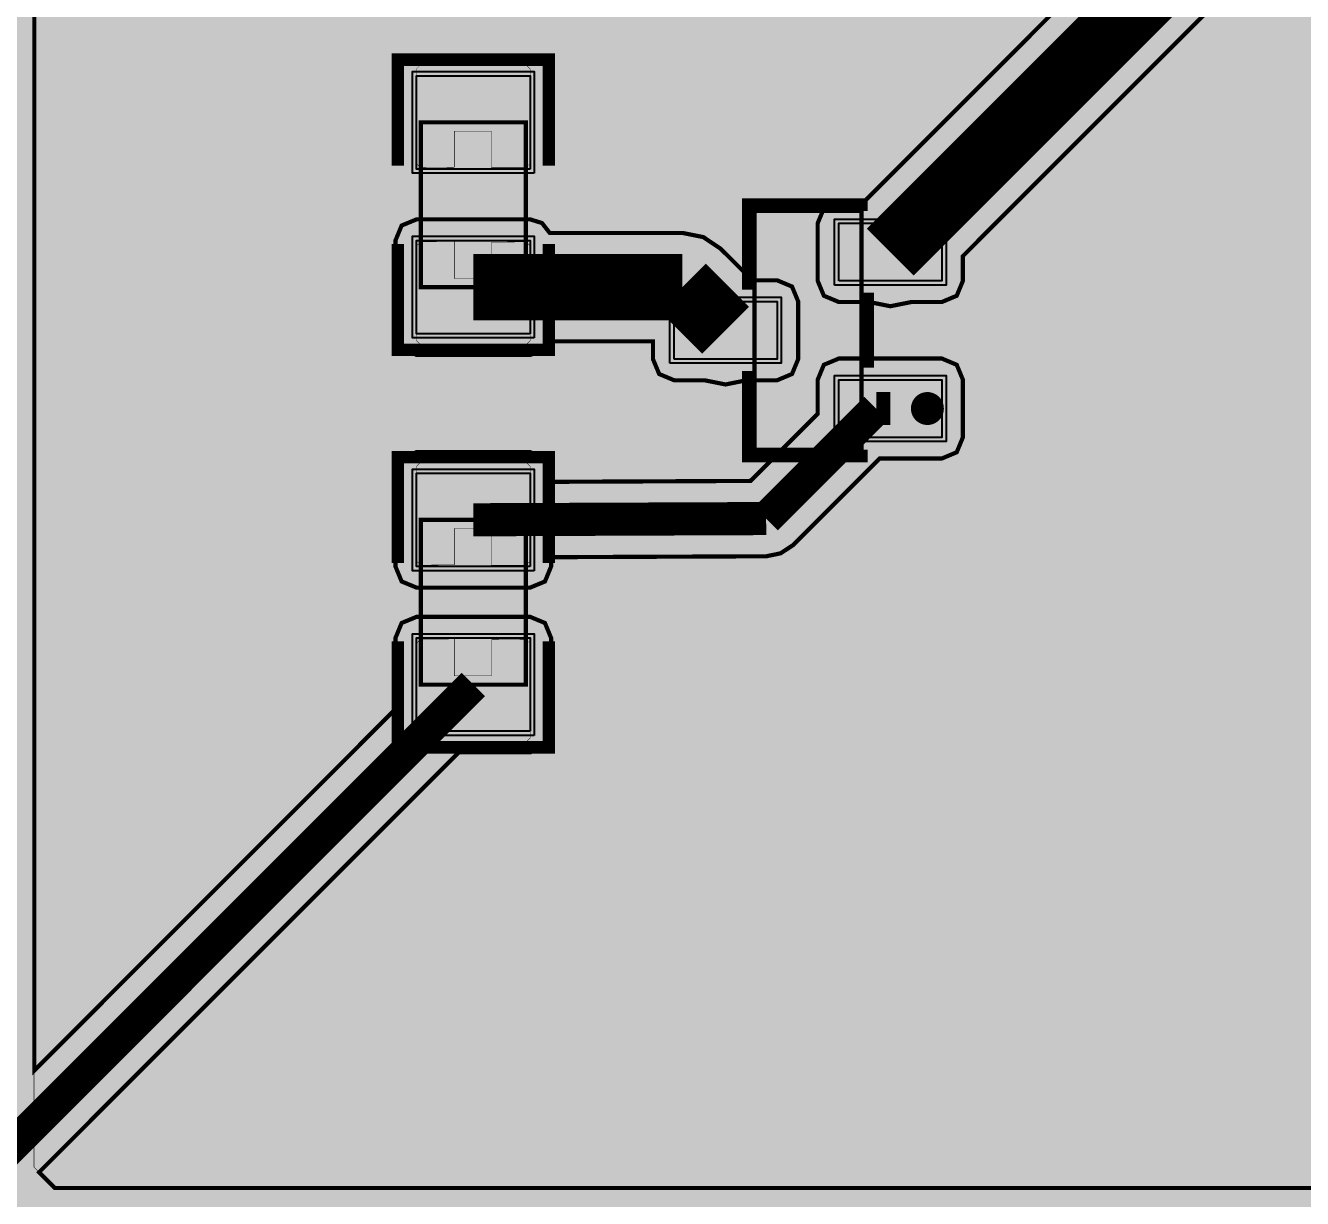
# Model space of a CAD drawing. Header units: millimetres. Extents: x -3.1 to 95.1, y -65.1 to 6.9.
# Drawn here: x 66.7 to 82.2, y -30.35 to -16.11 of the extents above; entities that cross this region are included whole.
import ezdxf

# ---------------------------------------------------------------- set-up
doc = ezdxf.new("R2010")
doc.units = ezdxf.units.MM
doc.header["$MEASUREMENT"] = 0
for name, color, linetype, true_color in [('Bottom-Layer', 7, 'Continuous', 0x0000ff), ('Component-Shape-Layer', 7, 'Continuous', 0x00cccc), ('Document-Layer', 7, 'Continuous', 0x6464ff), ('Inner2', 7, 'Continuous', 0x008000), ('Top-Layer', 7, 'Continuous', 0xff0000), ('Top-Paste-Mask-Layer', 7, 'Continuous', 0x808080), ('Top-Silkscreen-Layer', 7, 'Continuous', 0xffcc00), ('Top-Solder-Mask-Layer', 7, 'Continuous', 0x800080)]:
    doc.layers.add(name, color=color, linetype=linetype, true_color=true_color)

msp = doc.modelspace()

# ---------------------------------------------------------------- hatches: boundary and pattern name
at = {"layer": 'Bottom-Layer'}
msp.add_hatch(color=256, dxfattribs=at).paths.add_polyline_path([(0.836, -26.879), (0.838, -26.021), (1.032, -26.269), (1.332, -26.362), (2.132, -26.362), (2.395, -26.291), (2.589, -26.098), (2.659, -25.834), (2.589, -25.57), (2.395, -25.377), (2.132, -25.306), (1.332, -25.306), (1.032, -25.399), (0.839, -25.645), (0.888, -0.657), (1.11, -0.501), (1.353, -0.381), (93.599, -0.381), (94.615, -1.397), (94.488, -63.754), (93.726, -64.516), (1.27, -64.516), (0.762, -64.008), (0.775, -57.407), (6.35, -57.407), (6.353, -57.404), (6.353, -39.624), (6.35, -39.621), (0.811, -39.621), (0.818, -35.758), (0.922, -35.967), (1.104, -36.111), (1.332, -36.162), (2.132, -36.162), (2.395, -36.091), (2.589, -35.898), (2.659, -35.634), (2.589, -35.37), (2.395, -35.177), (2.132, -35.106), (1.332, -35.106), (1.105, -35.157), (0.922, -35.3), (0.819, -35.508), (0.821, -34.589), (1.959, -34.589), (2.14, -34.514), (2.215, -34.332), (2.215, -34.082), (2.26, -34.053), (2.301, -34.018), (3.243, -33.076), (3.517, -33.036), (3.739, -32.873), (3.857, -32.624), (3.844, -32.348), (3.703, -32.111), (3.466, -31.97), (3.19, -31.957), (2.941, -32.075), (2.778, -32.298), (2.738, -32.571), (2.199, -33.11), (2.105, -32.989), (1.959, -32.943), (0.824, -32.943), (0.825, -32.589), (1.959, -32.589), (2.14, -32.514), (2.215, -32.332), (2.215, -31.2), (2.14, -31.018), (1.959, -30.943), (0.828, -30.943), (0.829, -30.525), (1.959, -30.525), (2.095, -30.486), (2.189, -30.38), (3.246, -31.437), (3.286, -31.711), (3.449, -31.933), (3.698, -32.051), (3.974, -32.038), (4.211, -31.897), (4.352, -31.66), (4.365, -31.384), (4.247, -31.135), (4.025, -30.972), (3.751, -30.933), (2.268, -29.45), (2.243, -29.426), (2.215, -29.406), (2.215, -29.136), (2.14, -28.954), (1.959, -28.879), (0.832, -28.879), (0.833, -28.525), (1.959, -28.525), (2.14, -28.45), (2.215, -28.268), (2.215, -27.136), (2.14, -26.954), (1.959, -26.879)])
at = {"layer": 'Inner2'}
msp.add_hatch(color=256, dxfattribs=at).paths.add_polyline_path([(0.787, -39.621), (0.814, -25.941), (0.914, -26.158), (1.099, -26.308), (1.332, -26.362), (2.132, -26.362), (2.395, -26.291), (2.589, -26.098), (2.659, -25.834), (2.589, -25.57), (2.395, -25.377), (2.132, -25.306), (1.332, -25.306), (1.1, -25.36), (0.915, -25.51), (0.815, -25.726), (0.865, -0.677), (1.131, -0.488), (1.428, -0.353), (93.572, -0.353), (93.575, -0.354), (93.577, -0.355), (94.591, -1.369), (94.465, -63.726), (93.703, -64.488), (1.247, -64.488), (0.739, -63.98), (0.752, -57.407), (6.35, -57.407), (6.353, -57.404), (6.353, -39.624), (6.35, -39.621)])
at = {"layer": 'Top-Layer'}
for points in [[(15.685, -19.568), (14.478, -19.568), (14.478, -6.096), (14.986, -5.588), (43.778, -5.588), (43.588, -5.845), (43.541, -6.161), (43.649, -6.462), (43.886, -6.676), (44.196, -6.754), (44.538, -6.754), (44.538, -7.252), (44.613, -7.433), (44.794, -7.508), (46.394, -7.508), (46.576, -7.433), (46.651, -7.252), (46.651, -5.588), (49.544, -5.588), (49.569, -5.93), (49.734, -6.23), (50.008, -6.435), (50.343, -6.508), (50.678, -6.435), (50.952, -6.23), (51.117, -5.93), (51.141, -5.588), (57.545, -5.588), (57.57, -5.93), (57.735, -6.23), (58.009, -6.435), (58.344, -6.508), (58.679, -6.435), (58.953, -6.23), (59.118, -5.93), (59.142, -5.588), (60.138, -5.588), (60.138, -7.252), (60.213, -7.433), (60.394, -7.508), (61.994, -7.508), (62.176, -7.433), (62.251, -7.252), (62.251, -6.754), (62.738, -6.754), (63.048, -6.676), (63.285, -6.462), (63.393, -6.161), (63.346, -5.845), (63.156, -5.588), (89.662, -5.588), (89.662, -29.972), (89.408, -30.226), (67.056, -30.226), (66.864, -30.034), (71.96, -24.937), (72.825, -24.937), (73.006, -24.862), (73.081, -24.68), (73.081, -23.548), (73.006, -23.366), (72.825, -23.291), (71.448, -23.291), (71.266, -23.366), (71.191, -23.548), (71.191, -24.412), (66.805, -28.799), (66.805, -12.192), (66.804, -12.174), (66.802, -12.156), (66.802, -11.938), (66.584, -11.938), (66.566, -11.936), (66.548, -11.935), (55.763, -11.935), (52.902, -9.074), (52.753, -8.975), (52.578, -8.94), (50.88, -8.94), (50.592, -8.833), (50.29, -8.893), (50.063, -9.102), (49.98, -9.398), (50.063, -9.694), (50.29, -9.903), (50.592, -9.963), (50.88, -9.856), (52.389, -9.856), (53.564, -11.031), (53.456, -10.987), (53.34, -10.972), (49.61, -10.972), (49.321, -10.865), (49.019, -10.925), (48.793, -11.134), (48.71, -11.431), (48.794, -11.727), (49.02, -11.935), (40.64, -11.935), (40.622, -11.936), (40.604, -11.938), (40.132, -11.938), (40.383, -12.189), (40.383, -26.673), (40.135, -26.921), (29.98, -26.921), (29.966, -26.397), (29.859, -26.027), (29.583, -25.758), (29.21, -25.66), (23.173, -25.66), (17.553, -20.039), (17.5, -19.991), (17.444, -19.948), (19.109, -18.283), (27.705, -18.283), (27.785, -18.362), (27.785, -19.307), (27.86, -19.488), (28.041, -19.564), (30.506, -19.564), (30.687, -19.488), (30.763, -19.307), (30.763, -19.247), (31.566, -19.25), (31.566, -19.471), (31.642, -19.652), (31.823, -19.727), (33.233, -19.727), (33.414, -19.652), (33.49, -19.471), (33.49, -18.121), (33.414, -17.939), (33.233, -17.864), (31.823, -17.864), (31.642, -17.939), (31.566, -18.121), (31.566, -18.335), (30.763, -18.332), (30.763, -18.257), (30.687, -18.076), (30.506, -18.001), (29.561, -18.001), (28.554, -16.992), (28.309, -16.827), (28.019, -16.769), (18.796, -16.769), (18.507, -16.827), (18.261, -16.991)], [(80.114, -15.017), (76.876, -18.256), (76.575, -18.256), (76.393, -18.331), (76.318, -18.512), (76.318, -19.212), (76.393, -19.393), (76.575, -19.469), (76.945, -19.469), (77.2, -19.52), (77.455, -19.469), (77.825, -19.469), (78.006, -19.393), (78.081, -19.212), (78.081, -18.911), (81.237, -15.755), (81.38, -15.542), (81.43, -15.29), (81.43, -12.127), (81.724, -11.832), (81.895, -11.452), (81.92, -11.036), (81.796, -10.638), (81.539, -10.31), (81.182, -10.095), (80.772, -10.019), (80.362, -10.095), (80.005, -10.31), (79.748, -10.638), (79.624, -11.036), (79.649, -11.452), (79.82, -11.832), (80.114, -12.127)], [(72.825, -17.854), (71.448, -17.854), (71.448, -16.722), (72.825, -16.722)], [(74.318, -20.162), (74.393, -20.343), (74.575, -20.419), (74.945, -20.419), (75.2, -20.47), (75.455, -20.419), (75.825, -20.419), (76.006, -20.343), (76.081, -20.162), (76.081, -19.462), (76.006, -19.281), (75.825, -19.205), (75.524, -19.205), (75.141, -18.823), (74.928, -18.68), (74.676, -18.63), (73.064, -18.63), (72.97, -18.51), (72.825, -18.465), (71.448, -18.465), (71.266, -18.54), (71.191, -18.722), (71.191, -19.854), (71.266, -20.036), (71.448, -20.111), (72.825, -20.111), (72.97, -20.066), (73.064, -19.946), (74.318, -19.946)], [(76.575, -19.212), (76.575, -18.512), (77.825, -18.512), (77.825, -19.212)], [(72.825, -19.854), (71.448, -19.854), (71.448, -18.722), (72.825, -18.722)], [(74.575, -20.162), (74.575, -19.462), (75.825, -19.462), (75.825, -20.162)], [(75.694, -22.556), (75.868, -22.52), (76.016, -22.422), (77.069, -21.369), (77.825, -21.369), (78.006, -21.293), (78.081, -21.112), (78.081, -20.412), (78.006, -20.231), (77.825, -20.155), (76.575, -20.155), (76.393, -20.231), (76.318, -20.412), (76.318, -20.825), (75.502, -21.641), (73.081, -21.652), (73.081, -21.548), (73.006, -21.366), (72.825, -21.291), (71.448, -21.291), (71.266, -21.366), (71.191, -21.548), (71.191, -22.68), (71.266, -22.862), (71.448, -22.937), (72.825, -22.937), (73.006, -22.862), (73.081, -22.68), (73.081, -22.567)], [(76.575, -21.112), (76.575, -20.412), (77.825, -20.412), (77.825, -21.112)], [(72.825, -22.68), (71.448, -22.68), (71.448, -21.548), (72.825, -21.548)], [(72.825, -24.68), (71.448, -24.68), (71.448, -23.548), (72.825, -23.548)]]:
    msp.add_hatch(color=256, dxfattribs=at).paths.add_polyline_path(points)
at = {"layer": 'Top-Paste-Mask-Layer'}
for points in [[(72.776, -17.838), (72.356, -17.838), (72.356, -17.393), (71.906, -17.393), (71.906, -17.833), (71.496, -17.838), (71.446, -17.788), (71.446, -16.638), (71.496, -16.588), (72.776, -16.588), (72.826, -16.638), (72.826, -17.788)], [(72.776, -17.838), (72.356, -17.838), (72.356, -17.393), (71.906, -17.393), (71.906, -17.833), (71.496, -17.838), (71.446, -17.788), (71.446, -16.638), (71.496, -16.588), (72.776, -16.588), (72.826, -16.638), (72.826, -17.788)], [(76.575, -19.212), (76.575, -18.512), (77.825, -18.512), (77.825, -19.212)], [(72.776, -19.988), (71.496, -19.988), (71.446, -19.938), (71.446, -18.788), (71.496, -18.738), (71.906, -18.733), (71.906, -19.183), (72.356, -19.183), (72.356, -18.743), (72.776, -18.738), (72.826, -18.788), (72.826, -19.938)], [(72.776, -19.988), (71.496, -19.988), (71.446, -19.938), (71.446, -18.788), (71.496, -18.738), (71.906, -18.733), (71.906, -19.183), (72.356, -19.183), (72.356, -18.743), (72.776, -18.738), (72.826, -18.788), (72.826, -19.938)], [(74.575, -20.162), (74.575, -19.462), (75.825, -19.462), (75.825, -20.162)], [(76.575, -21.112), (76.575, -20.412), (77.825, -20.412), (77.825, -21.112)], [(72.776, -22.664), (72.356, -22.664), (72.356, -22.219), (71.906, -22.219), (71.906, -22.659), (71.496, -22.664), (71.446, -22.614), (71.446, -21.464), (71.496, -21.414), (72.776, -21.414), (72.826, -21.464), (72.826, -22.614)], [(72.776, -22.664), (72.356, -22.664), (72.356, -22.219), (71.906, -22.219), (71.906, -22.659), (71.496, -22.664), (71.446, -22.614), (71.446, -21.464), (71.496, -21.414), (72.776, -21.414), (72.826, -21.464), (72.826, -22.614)], [(72.776, -24.814), (71.496, -24.814), (71.446, -24.764), (71.446, -23.614), (71.496, -23.564), (71.906, -23.559), (71.906, -24.009), (72.356, -24.009), (72.356, -23.569), (72.776, -23.564), (72.826, -23.614), (72.826, -24.764)], [(72.776, -24.814), (71.496, -24.814), (71.446, -24.764), (71.446, -23.614), (71.496, -23.564), (71.906, -23.559), (71.906, -24.009), (72.356, -24.009), (72.356, -23.569), (72.776, -23.564), (72.826, -23.614), (72.826, -24.764)]]:
    msp.add_hatch(color=256, dxfattribs=at).paths.add_polyline_path(points)
at = {"layer": 'Top-Solder-Mask-Layer'}
for points in [[(72.876, -17.905), (71.397, -17.905), (71.397, -16.671), (72.876, -16.671)], [(76.524, -19.263), (76.524, -18.461), (77.876, -18.461), (77.876, -19.263)], [(72.876, -19.905), (71.397, -19.905), (71.397, -18.671), (72.876, -18.671)], [(74.524, -20.213), (74.524, -19.411), (75.876, -19.411), (75.876, -20.213)], [(76.524, -21.163), (76.524, -20.361), (77.876, -20.361), (77.876, -21.163)], [(72.876, -22.731), (71.397, -22.731), (71.397, -21.497), (72.876, -21.497)], [(72.876, -24.731), (71.397, -24.731), (71.397, -23.497), (72.876, -23.497)]]:
    msp.add_hatch(color=256, dxfattribs=at).paths.add_polyline_path(points)

# ---------------------------------------------------------------- linework, layer by layer
at = {"layer": 'Component-Shape-Layer', "const_width": 0.0508}
for points in [[(72.774, -19.288), (71.499, -19.288), (71.499, -17.288), (72.774, -17.288)], [(72.774, -19.288), (71.499, -19.288), (71.499, -17.288), (72.774, -17.288)], [(75.55, -21.262), (75.55, -18.362), (76.85, -18.362), (76.85, -21.262)], [(75.55, -21.262), (75.55, -18.362), (76.85, -18.362), (76.85, -21.262)], [(72.774, -24.114), (71.499, -24.114), (71.499, -22.114), (72.774, -22.114)], [(72.774, -24.114), (71.499, -24.114), (71.499, -22.114), (72.774, -22.114)]]:
    msp.add_lwpolyline(points, close=True, dxfattribs=at)
at = {"layer": 'Document-Layer', "const_width": 0.2}
msp.add_lwpolyline([(77.55, -20.762, 1), (77.75, -20.762, 1)], format="xyb", close=True, dxfattribs=at)
msp.add_lwpolyline([(77.55, -20.762, 1), (77.75, -20.762, 1)], format="xyb", close=True, dxfattribs=at)
at = {"layer": 'Top-Layer'}
for points, const_width in [([(63.156, -5.588), (89.662, -5.588), (89.662, -29.972), (89.408, -30.226), (67.056, -30.226), (66.864, -30.034), (71.96, -24.937), (72.825, -24.937), (73.006, -24.862), (73.081, -24.68), (73.081, -23.548), (73.006, -23.366), (72.825, -23.291), (71.448, -23.291), (71.266, -23.366), (71.191, -23.548), (71.191, -24.412), (66.805, -28.799), (66.805, -12.192), (66.804, -12.174), (66.802, -12.156), (66.802, -11.938), (66.584, -11.938)], 0.0508), ([(80.114, -15.017), (76.876, -18.256), (76.575, -18.256), (76.393, -18.331), (76.318, -18.512), (76.318, -19.212), (76.393, -19.393), (76.575, -19.469), (76.945, -19.469), (77.2, -19.52), (77.455, -19.469), (77.825, -19.469), (78.006, -19.393), (78.081, -19.212), (78.081, -18.911), (81.237, -15.755)], 0.0508), ([(77.2, -18.862), (80.772, -15.29)], 0.803), ([(74.676, -19.288), (72.136, -19.288)], 0.803), ([(75.2, -19.812), (74.676, -19.288)], 0.803), ([(75.692, -22.098), (77.028, -20.762)], 0.402), ([(77.028, -20.762), (77.201, -20.762)], 0.402), ([(72.136, -22.113), (75.692, -22.098)], 0.402), ([(61.706, -34.544), (72.136, -24.114)], 0.402)]:
    msp.add_lwpolyline(points, dxfattribs=dict(at, const_width=const_width))
for points, const_width in [([(89.662, -29.972), (89.408, -30.226), (67.056, -30.226), (66.802, -29.972), (66.802, -29.464), (66.802, -11.938), (40.132, -11.938), (40.386, -12.192), (40.386, -26.67), (40.132, -26.924), (39.878, -26.924), (14.732, -26.924), (14.478, -26.67), (14.478, -6.096), (14.986, -5.588), (89.662, -5.588)], 0.00508), ([(74.318, -20.162), (74.393, -20.343), (74.575, -20.419), (74.945, -20.419), (75.2, -20.47), (75.455, -20.419), (75.825, -20.419), (76.006, -20.343), (76.081, -20.162), (76.081, -19.462), (76.006, -19.281), (75.825, -19.205), (75.524, -19.205), (75.141, -18.823), (74.928, -18.68), (74.676, -18.63), (73.064, -18.63), (72.97, -18.51), (72.825, -18.465), (71.448, -18.465), (71.266, -18.54), (71.191, -18.722), (71.191, -19.854), (71.266, -20.036), (71.448, -20.111), (72.825, -20.111), (72.97, -20.066), (73.064, -19.946), (74.318, -19.946)], 0.0508), ([(75.694, -22.556), (75.868, -22.52), (76.016, -22.422), (77.069, -21.369), (77.825, -21.369), (78.006, -21.293), (78.081, -21.112), (78.081, -20.412), (78.006, -20.231), (77.825, -20.155), (76.575, -20.155), (76.393, -20.231), (76.318, -20.412), (76.318, -20.825), (75.502, -21.641), (73.081, -21.652), (73.081, -21.548), (73.006, -21.366), (72.825, -21.291), (71.448, -21.291), (71.266, -21.366), (71.191, -21.548), (71.191, -22.68), (71.266, -22.862), (71.448, -22.937), (72.825, -22.937), (73.006, -22.862), (73.081, -22.68), (73.081, -22.567)], 0.0508)]:
    msp.add_lwpolyline(points, close=True, dxfattribs=dict(at, const_width=const_width))
for points in [[(72.825, -17.854), (71.448, -17.854), (71.448, -16.722), (72.825, -16.722)], [(76.575, -19.212), (76.575, -18.512), (77.825, -18.512), (77.825, -19.212)], [(72.825, -19.854), (71.448, -19.854), (71.448, -18.722), (72.825, -18.722)], [(74.575, -20.162), (74.575, -19.462), (75.825, -19.462), (75.825, -20.162)], [(76.575, -21.112), (76.575, -20.412), (77.825, -20.412), (77.825, -21.112)], [(72.825, -22.68), (71.448, -22.68), (71.448, -21.548), (72.825, -21.548)], [(72.825, -24.68), (71.448, -24.68), (71.448, -23.548), (72.825, -23.548)]]:
    msp.add_lwpolyline(points, close=True, dxfattribs=at)
at = {"layer": 'Top-Paste-Mask-Layer', "const_width": 0.00508}
for points in [[(72.776, -17.838), (72.356, -17.838), (72.356, -17.393), (71.906, -17.393), (71.906, -17.833), (71.496, -17.838), (71.446, -17.788), (71.446, -16.638), (71.496, -16.588), (72.776, -16.588), (72.826, -16.638), (72.826, -17.788)], [(72.776, -17.838), (72.356, -17.838), (72.356, -17.393), (71.906, -17.393), (71.906, -17.833), (71.496, -17.838), (71.446, -17.788), (71.446, -16.638), (71.496, -16.588), (72.776, -16.588), (72.826, -16.638), (72.826, -17.788)], [(72.776, -19.988), (71.496, -19.988), (71.446, -19.938), (71.446, -18.788), (71.496, -18.738), (71.906, -18.733), (71.906, -19.183), (72.356, -19.183), (72.356, -18.743), (72.776, -18.738), (72.826, -18.788), (72.826, -19.938)], [(72.776, -19.988), (71.496, -19.988), (71.446, -19.938), (71.446, -18.788), (71.496, -18.738), (71.906, -18.733), (71.906, -19.183), (72.356, -19.183), (72.356, -18.743), (72.776, -18.738), (72.826, -18.788), (72.826, -19.938)], [(72.776, -22.664), (72.356, -22.664), (72.356, -22.219), (71.906, -22.219), (71.906, -22.659), (71.496, -22.664), (71.446, -22.614), (71.446, -21.464), (71.496, -21.414), (72.776, -21.414), (72.826, -21.464), (72.826, -22.614)], [(72.776, -22.664), (72.356, -22.664), (72.356, -22.219), (71.906, -22.219), (71.906, -22.659), (71.496, -22.664), (71.446, -22.614), (71.446, -21.464), (71.496, -21.414), (72.776, -21.414), (72.826, -21.464), (72.826, -22.614)], [(72.776, -24.814), (71.496, -24.814), (71.446, -24.764), (71.446, -23.614), (71.496, -23.564), (71.906, -23.559), (71.906, -24.009), (72.356, -24.009), (72.356, -23.569), (72.776, -23.564), (72.826, -23.614), (72.826, -24.764)], [(72.776, -24.814), (71.496, -24.814), (71.446, -24.764), (71.446, -23.614), (71.496, -23.564), (71.906, -23.559), (71.906, -24.009), (72.356, -24.009), (72.356, -23.569), (72.776, -23.564), (72.826, -23.614), (72.826, -24.764)]]:
    msp.add_lwpolyline(points, close=True, dxfattribs=at)
at = {"layer": 'Top-Paste-Mask-Layer'}
for points in [[(76.575, -19.212), (76.575, -18.512), (77.825, -18.512), (77.825, -19.212)], [(74.575, -20.162), (74.575, -19.462), (75.825, -19.462), (75.825, -20.162)], [(76.575, -21.112), (76.575, -20.412), (77.825, -20.412), (77.825, -21.112)]]:
    msp.add_lwpolyline(points, close=True, dxfattribs=at)
at = {"layer": 'Top-Silkscreen-Layer', "const_width": 0.152}
for points in [[(73.053, -17.812), (73.053, -16.527), (71.219, -16.527), (71.219, -17.812)], [(73.053, -17.812), (73.053, -16.527), (71.219, -16.527), (71.219, -17.812)], [(76.926, -18.286), (75.474, -18.286), (75.474, -19.317)], [(76.926, -18.286), (75.474, -18.286), (75.474, -19.317)], [(73.053, -18.764), (73.053, -20.049), (71.219, -20.049), (71.219, -18.764)], [(73.053, -18.764), (73.053, -20.049), (71.219, -20.049), (71.219, -18.764)], [(76.926, -19.357), (76.926, -20.267)], [(76.926, -19.357), (76.926, -20.267)], [(76.926, -21.338), (75.474, -21.338), (75.474, -20.307)], [(76.926, -21.338), (75.474, -21.338), (75.474, -20.307)], [(73.053, -22.638), (73.053, -21.353), (71.219, -21.353), (71.219, -22.638)], [(73.053, -22.638), (73.053, -21.353), (71.219, -21.353), (71.219, -22.638)], [(73.053, -23.59), (73.053, -24.875), (71.219, -24.875), (71.219, -23.59)], [(73.053, -23.59), (73.053, -24.875), (71.219, -24.875), (71.219, -23.59)]]:
    msp.add_lwpolyline(points, dxfattribs=at)
at = {"layer": 'Top-Solder-Mask-Layer'}
for points in [[(72.876, -17.905), (71.397, -17.905), (71.397, -16.671), (72.876, -16.671)], [(76.524, -19.263), (76.524, -18.461), (77.876, -18.461), (77.876, -19.263)], [(72.876, -19.905), (71.397, -19.905), (71.397, -18.671), (72.876, -18.671)], [(74.524, -20.213), (74.524, -19.411), (75.876, -19.411), (75.876, -20.213)], [(76.524, -21.163), (76.524, -20.361), (77.876, -20.361), (77.876, -21.163)], [(72.876, -22.731), (71.397, -22.731), (71.397, -21.497), (72.876, -21.497)], [(72.876, -24.731), (71.397, -24.731), (71.397, -23.497), (72.876, -23.497)]]:
    msp.add_lwpolyline(points, close=True, dxfattribs=at)

doc.saveas('drawing.dxf')
